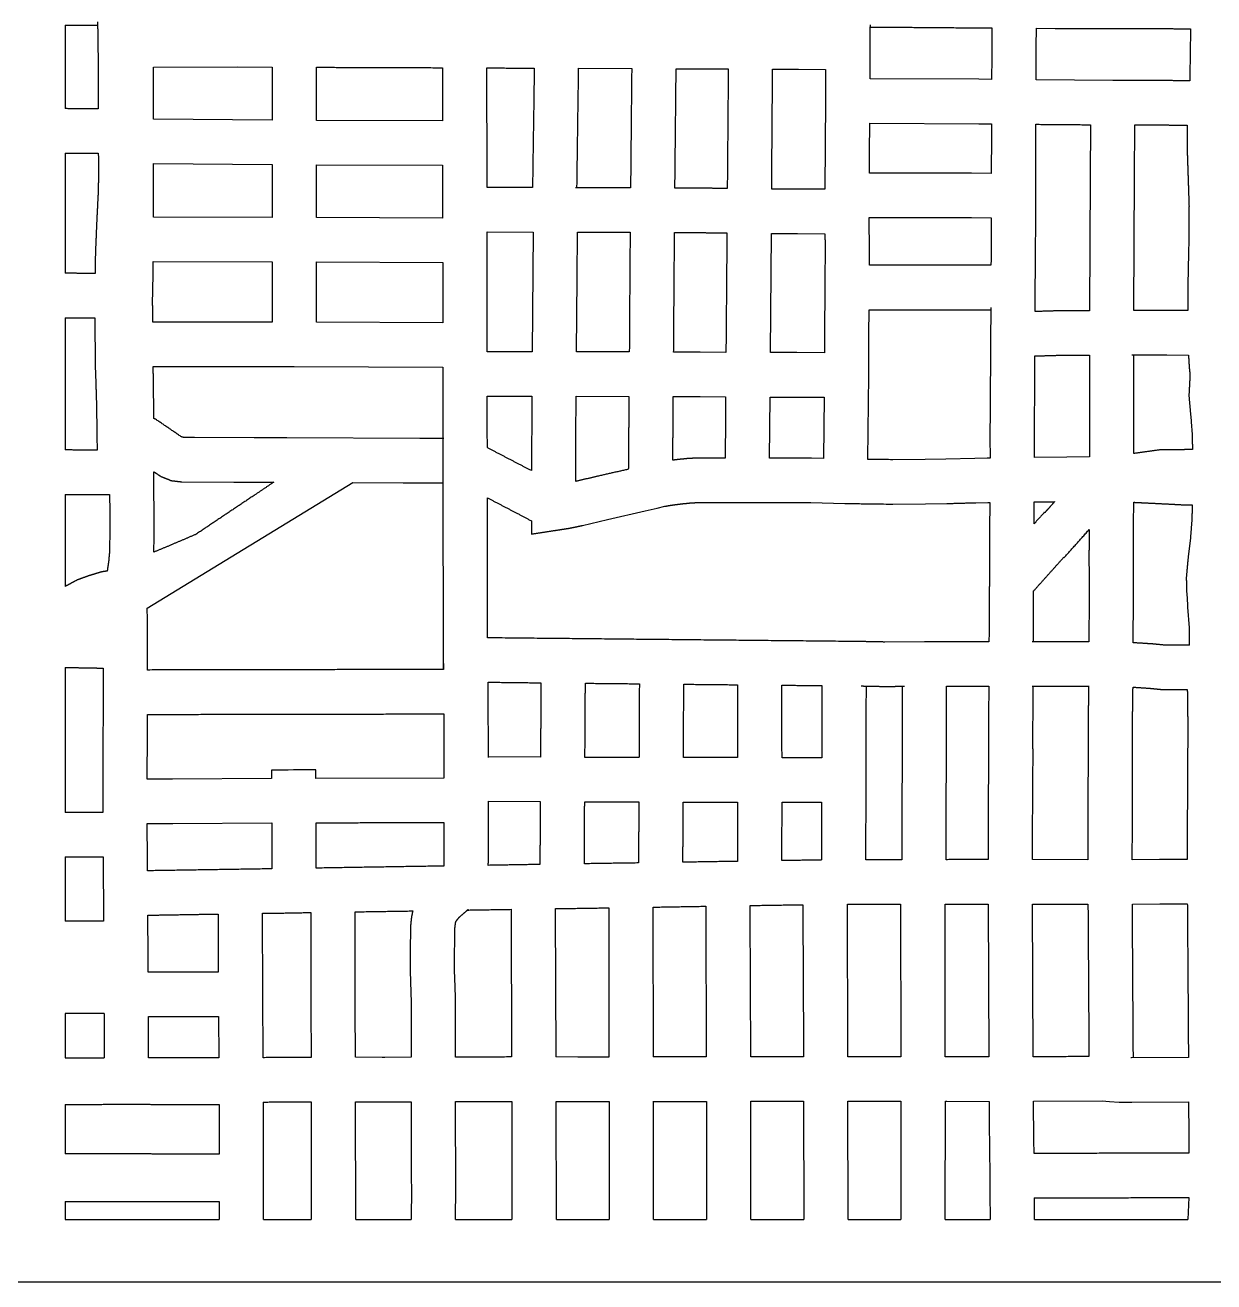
# Model space of a CAD drawing. Header units: millimetres. Extents: x 695 to 1227, y -950 to -733.
# Drawn here: x 961.4 to 1095.2, y -949.8 to -808.4 of the extents above; entities that cross this region are included whole.
import ezdxf

# ---------------------------------------------------------------- set-up
doc = ezdxf.new("R2010")
doc.units = ezdxf.units.MM
doc.layers.add('Laser$Cut', color=1, linetype='Continuous', true_color=0xff0000)
doc.layers.add('Laser$Outline', color=3, linetype='Continuous', true_color=0x00ff00)

msp = doc.modelspace()

# ---------------------------------------------------------------- linework, layer by layer
at = {"layer": 'Laser$Cut'}
for p, q in [((1070.21, -808.7), (1070.19, -810.64)), ((1070.2, -808.7), (1070.21, -808.7)), ((1075.19, -810.8), (1075.21, -808.73)), ((1075.21, -808.73), (1077.31, -808.74)), ((1077.31, -808.74), (1079.21, -808.74)), ((1079.21, -808.74), (1080.54, -808.75)), ((1080.54, -808.75), (1084.69, -808.75)), ((1084.69, -808.75), (1087.27, -808.76)), ((1087.27, -808.76), (1089.36, -808.76)), ((1092.56, -808.8), (1092.51, -811.66)), ((969.62, -809.34), (969.64, -813.58)), ((1056.49, -814.41), (1056.49, -810.9)), ((1070.19, -810.64), (1070.19, -810.76)), ((1070.19, -810.76), (1070.19, -812.02)), ((1075.17, -814.54), (1075.19, -810.8)), ((1092.51, -811.86), (1092.47, -813.73)), ((1092.51, -811.66), (1092.51, -811.86)), ((975.87, -813.11), (985.33, -813.09)), ((975.87, -813.14), (975.87, -813.11)), ((975.89, -815.04), (975.87, -813.14)), ((985.33, -813.09), (989.24, -813.1)), ((994.23, -813.13), (994.23, -813.12)), ((1008.4, -813.17), (1008.4, -813.17)), ((1023.71, -813.24), (1029.68, -813.27)), ((1034.68, -813.29), (1040.54, -813.31)), ((1045.53, -813.33), (1048.44, -813.34)), ((1048.44, -813.34), (1051.49, -813.36)), ((1051.49, -813.36), (1051.49, -815)), ((1070.19, -812.02), (1070.17, -814.48)), ((969.64, -813.58), (969.65, -817.78)), ((1068.75, -814.47), (1056.49, -814.41)), ((1070.17, -814.48), (1068.75, -814.47)), ((1083.82, -814.62), (1075.17, -814.54)), ((1089.37, -814.62), (1083.82, -814.62)), ((1092.47, -813.73), (1092.46, -814.65)), ((975.88, -818.97), (975.89, -815.04)), ((1051.49, -815), (1051.48, -816.88)), ((1051.48, -816.88), (1051.41, -826.86)), ((969.65, -817.78), (969.65, -817.79)), ((989.23, -819.07), (975.88, -818.97)), ((1008.4, -819.15), (994.23, -819.1)), ((1056.44, -822.68), (1056.46, -819.41)), ((1056.46, -819.41), (1068.72, -819.47)), ((1068.72, -819.47), (1070.14, -819.48)), ((1070.14, -819.48), (1070.14, -820.83)), ((1075.13, -824.89), (1075.14, -819.54)), ((1081.29, -819.6), (1081.25, -825.43)), ((1081.29, -819.59), (1081.29, -819.59)), ((1086.24, -825.46), (1086.28, -819.61)), ((1070.14, -820.83), (1070.13, -825.07)), ((1056.42, -825.04), (1056.44, -822.68)), ((975.88, -826.25), (975.88, -823.97)), ((975.88, -823.97), (989.23, -824.07)), ((994.22, -824.09), (1008.41, -824.15)), ((1070.13, -825.07), (1067.92, -825.04)), ((1075.13, -827.58), (1075.13, -824.89)), ((1081.25, -825.43), (1081.18, -840.52)), ((1086.18, -840.51), (1086.24, -825.46)), ((975.88, -829.45), (975.88, -826.25)), ((1018.52, -826.67), (1013.41, -826.66)), ((1026.63, -826.69), (1023.37, -826.68)), ((1029.55, -826.7), (1026.63, -826.69)), ((1029.55, -826.69), (1029.55, -826.7)), ((1034.54, -826.72), (1034.54, -826.72)), ((1040.43, -826.77), (1040.43, -826.78)), ((1045.43, -826.83), (1045.43, -826.82)), ((1048.35, -826.84), (1045.43, -826.83)), ((1051.41, -826.86), (1048.35, -826.84)), ((1075.13, -829.18), (1075.13, -827.58)), ((975.88, -830), (975.88, -829.45)), ((989.22, -830.03), (975.88, -830.01)), ((989.22, -830.02), (989.22, -830.03)), ((1008.41, -830.11), (994.22, -830.04)), ((994.22, -830.04), (994.22, -830.04)), ((1056.38, -830.04), (1067.89, -830.04)), ((1067.89, -830.04), (1070.13, -830.06)), ((1070.13, -830.06), (1070.13, -830.31)), ((1070.13, -830.31), (1070.13, -831.29)), ((1075.13, -830.31), (1075.13, -829.18)), ((1075.13, -831.77), (1075.13, -830.31)), ((1013.41, -831.66), (1018.58, -831.67)), ((1018.58, -831.67), (1018.48, -845.16)), ((1023.54, -836.86), (1023.58, -831.68)), ((1023.58, -831.68), (1026.61, -831.69)), ((1026.61, -831.69), (1029.5, -831.7)), ((1034.5, -831.72), (1037.5, -831.73)), ((1045.28, -845.24), (1045.39, -831.82)), ((1070.13, -831.29), (1070.13, -832.71)), ((1075.12, -832.74), (1075.13, -831.77)), ((1046.51, -831.83), (1048.32, -831.84)), ((1048.32, -831.84), (1051.42, -831.86)), ((1051.43, -832.72), (1051.42, -837.9)), ((1056.42, -835.41), (1056.42, -832.7)), ((1070.13, -832.71), (1070.11, -834.77)), ((1075.1, -835.91), (1075.12, -832.74)), ((1092.36, -831.92), (1092.31, -834.69)), ((975.83, -836.19), (975.84, -835)), ((975.84, -835), (989.22, -835.02)), ((994.22, -835.04), (1008.42, -835.11)), ((1070.11, -834.77), (1070.1, -835.41)), ((1070.1, -835.41), (1070.1, -835.41)), ((1075.08, -837.93), (1075.1, -835.91)), ((1092.28, -835.9), (1092.26, -837.57)), ((1092.29, -835.17), (1092.28, -835.9)), ((1092.31, -834.69), (1092.29, -835.17)), ((975.78, -839.84), (975.83, -836.45)), ((975.83, -836.45), (975.83, -836.19)), ((1023.48, -845.17), (1023.54, -836.86)), ((1051.42, -837.9), (1051.38, -843.14)), ((1075.06, -840.62), (1075.08, -837.93)), ((1092.26, -837.57), (1092.25, -840.52)), ((1070.07, -840.17), (1070.07, -840.4)), ((975.81, -841.2), (975.82, -840.66)), ((975.81, -841.73), (975.81, -841.2)), ((1056.37, -843.17), (1056.39, -840.41)), ((1070.07, -840.4), (1070.05, -843.81)), ((1081.18, -840.53), (1078.1, -840.53)), ((1081.18, -840.52), (1081.18, -840.53)), ((1086.18, -840.51), (1086.18, -840.51)), ((1087.94, -840.51), (1086.18, -840.51)), ((1092.25, -840.52), (1089.37, -840.5)), ((969.28, -842.45), (969.28, -842.79)), ((969.28, -842.79), (969.31, -845.29)), ((975.81, -841.8), (975.81, -841.73)), ((989.23, -841.8), (975.81, -841.8)), ((1008.43, -841.88), (994.22, -841.81)), ((1051.38, -843.14), (1051.36, -845.25)), ((1056.35, -847.77), (1056.37, -843.17)), ((1070.04, -844.53), (1070.03, -846.34)), ((1070.05, -843.81), (1070.04, -844.35)), ((1070.04, -844.35), (1070.04, -844.53)), ((969.31, -845.29), (969.32, -846.78)), ((1015.71, -845.15), (1013.43, -845.16)), ((1018.48, -845.16), (1015.71, -845.15)), ((1029.41, -845.17), (1023.47, -845.17)), ((1029.41, -845.17), (1029.41, -845.17)), ((1034.4, -845.19), (1034.4, -845.18)), ((1037.4, -845.2), (1034.4, -845.19)), ((1040.28, -845.23), (1037.4, -845.2)), ((1040.28, -845.22), (1040.28, -845.23)), ((1040.28, -845.23), (1040.28, -845.23)), ((1048.27, -845.24), (1045.28, -845.24)), ((1051.36, -845.25), (1048.27, -845.24)), ((1075.03, -847.71), (1075.03, -845.62)), ((1078.17, -845.53), (1081.17, -845.52)), ((1085.95, -845.51), (1089.36, -845.5)), ((1089.9, -845.5), (1092.32, -845.52)), ((975.84, -846.8), (991.72, -846.8)), ((991.72, -846.8), (1008.43, -846.88)), ((1070.03, -846.34), (1070.02, -849.46)), ((975.9, -852.38), (975.88, -848.38)), ((1056.26, -857.25), (1056.35, -847.77)), ((1075.02, -849.48), (1075.03, -847.71)), ((1013.43, -850.15), (1015.72, -850.14)), ((1015.72, -850.14), (1018.45, -850.15)), ((1018.45, -850.15), (1018.44, -850.62)), ((1023.41, -854.71), (1023.44, -850.16)), ((1023.44, -850.16), (1029.37, -850.17)), ((1034.36, -850.18), (1037.37, -850.2)), ((1037.37, -850.2), (1040.24, -850.22)), ((1070.02, -849.46), (1070.01, -851.42)), ((1074.99, -853.07), (1075.02, -849.48)), ((1092.37, -850.03), (1092.55, -852.18)), ((969.45, -850.69), (969.52, -854.63)), ((1018.44, -850.62), (1018.39, -858.53)), ((1045.2, -857.11), (1045.24, -850.24)), ((1045.24, -850.24), (1048.26, -850.24)), ((1048.26, -850.24), (1051.33, -850.25)), ((1051.33, -850.25), (1051.27, -857.14)), ((1070.01, -851.42), (1069.98, -854.98)), ((975.9, -852.65), (975.9, -852.38)), ((975.9, -852.67), (975.9, -852.65)), ((1092.55, -852.18), (1092.61, -852.9)), ((1092.61, -852.9), (1092.62, -853.04)), ((1092.62, -853.04), (1092.74, -854.46)), ((1074.98, -854.99), (1074.99, -853.07)), ((969.52, -854.63), (969.55, -856.21)), ((987.19, -854.83), (980.49, -854.8)), ((990.89, -854.84), (987.19, -854.83)), ((1005.83, -854.91), (990.89, -854.84)), ((1006.91, -854.91), (1005.83, -854.91)), ((1008.27, -854.91), (1006.91, -854.91)), ((1069.98, -854.98), (1069.99, -856.93)), ((1074.98, -855.88), (1074.98, -854.99)), ((1040.2, -857.12), (1040.2, -857.12)), ((1045.2, -857.12), (1045.2, -857.11)), ((1051.27, -857.15), (1049.89, -857.11)), ((1056.35, -857.26), (1056.26, -857.26)), ((1058.13, -857.28), (1056.35, -857.26)), ((1062.68, -857.27), (1059.04, -857.3)), ((1065.02, -857.23), (1062.68, -857.27)), ((1068.27, -857.15), (1065.02, -857.23)), ((1069.67, -857.12), (1068.27, -857.15)), ((1069.99, -857.11), (1069.67, -857.12)), ((1069.99, -856.93), (1069.99, -857.11)), ((1074.98, -857.04), (1074.98, -855.88)), ((1078.65, -857), (1074.98, -857.05)), ((1074.98, -857.05), (1074.98, -857.04)), ((1081.18, -856.99), (1078.65, -857)), ((975.95, -865.21), (975.93, -858.66)), ((1058.78, -857.3), (1058.57, -857.29)), ((1059.04, -857.3), (1058.78, -857.3)), ((979.06, -859.79), (984.9, -859.81)), ((984.9, -859.81), (987.16, -859.82)), ((987.16, -859.82), (989.4, -859.83)), ((998.31, -859.87), (1003.97, -859.9)), ((1003.97, -859.9), (1005.82, -859.91)), ((1005.82, -859.91), (1007.38, -859.91)), ((970.94, -861.21), (970.95, -863.13)), ((1031.21, -863.06), (1032.55, -862.74)), ((1032.55, -862.74), (1033.42, -862.54)), ((1037.34, -862.12), (1046.71, -862.11)), ((1046.71, -862.11), (1049.83, -862.11)), ((1049.83, -862.11), (1053.67, -862.21)), ((1053.67, -862.21), (1054.45, -862.23)), ((1055.08, -862.24), (1055.29, -862.24)), ((1055.29, -862.24), (1055.5, -862.25)), ((1055.5, -862.25), (1055.92, -862.25)), ((1055.92, -862.25), (1056.13, -862.25)), ((1056.13, -862.25), (1056.34, -862.26)), ((1056.34, -862.26), (1056.55, -862.26)), ((1056.55, -862.26), (1056.76, -862.26)), ((1056.76, -862.26), (1056.97, -862.26)), ((1056.97, -862.26), (1057.18, -862.27)), ((1057.18, -862.27), (1057.39, -862.27)), ((1057.39, -862.27), (1058.02, -862.28)), ((1058.02, -862.28), (1058.29, -862.29)), ((1058.29, -862.29), (1058.48, -862.29)), ((1058.48, -862.29), (1058.74, -862.29)), ((1058.74, -862.29), (1059.05, -862.29)), ((1059.05, -862.29), (1062.74, -862.27)), ((1062.74, -862.27), (1065.13, -862.23)), ((1068.39, -862.14), (1069.76, -862.11)), ((1069.76, -862.11), (1069.97, -862.11)), ((1069.97, -862.47), (1069.95, -864.82)), ((1069.97, -862.11), (1069.97, -862.47)), ((1074.95, -863.7), (1074.97, -862.04)), ((1086.15, -864.56), (1086.16, -862.09)), ((970.95, -863.13), (970.95, -865.2)), ((1024.14, -864.7), (1026.97, -864.03)), ((1026.97, -864.03), (1031.21, -863.06)), ((1074.95, -864.52), (1074.95, -863.7)), ((970.95, -865.2), (970.94, -867.52)), ((975.94, -865.98), (975.95, -865.21)), ((1069.95, -864.82), (1069.94, -866.22)), ((1086.14, -866.82), (1086.15, -864.56)), ((975.93, -867.7), (975.94, -865.98)), ((1069.94, -866.22), (1069.92, -871.35)), ((1081.12, -867.88), (1081.14, -870.71)), ((1086.14, -870.69), (1086.12, -867.93)), ((1081.14, -870.71), (1081.14, -870.74)), ((1081.14, -870.74), (1081.14, -871.11)), ((1081.14, -871.11), (1081.14, -872.85)), ((1086.14, -870.75), (1086.14, -870.69)), ((1086.14, -871.12), (1086.14, -870.75)), ((1086.14, -872.86), (1086.14, -871.12)), ((1069.9, -872.41), (1069.88, -876.73)), ((1069.91, -872), (1069.9, -872.41)), ((1074.88, -875.4), (1074.9, -872.46)), ((1074.9, -872.46), (1074.9, -872.07)), ((1092.1, -872.06), (1092.16, -872.89)), ((975.19, -875.28), (975.18, -874.01)), ((1081.14, -872.85), (1081.12, -877.79)), ((1086.11, -877.9), (1086.14, -872.86)), ((1092.16, -872.89), (1092.21, -873.73)), ((1092.21, -873.73), (1092.22, -873.91)), ((1092.22, -873.91), (1092.39, -876.24)), ((975.19, -875.79), (975.19, -875.28)), ((1074.87, -877.8), (1074.88, -875.4)), ((975.22, -878.27), (975.19, -875.79)), ((1069.88, -876.73), (1069.87, -877.8)), ((975.22, -879.05), (975.22, -878.27)), ((1062.61, -877.79), (1058.16, -877.82)), ((1064.86, -877.79), (1062.61, -877.79)), ((1067.12, -877.8), (1064.86, -877.79)), ((1067.57, -877.8), (1067.12, -877.8)), ((1069.87, -877.8), (1067.57, -877.8)), ((1074.87, -877.8), (1074.72, -877.8)), ((1081.12, -877.79), (1081.12, -877.8)), ((1081.12, -877.8), (1081.12, -877.8)), ((1086.11, -877.9), (1086.11, -877.9)), ((975.22, -880.01), (975.22, -879.05)), ((970.22, -880.75), (970.21, -882.78)), ((975.22, -880.75), (975.22, -880.01)), ((975.22, -880.96), (975.22, -880.75)), ((975.22, -880.97), (975.22, -880.96)), ((1041.58, -882.63), (1041.58, -882.63)), ((1046.58, -882.68), (1046.58, -882.68)), ((970.21, -883.46), (970.19, -891.21)), ((970.21, -882.78), (970.21, -883.46)), ((1060.1, -883.77), (1060.11, -885.04)), ((1060.11, -882.8), (1060.38, -882.8)), ((1065.1, -882.79), (1067.09, -882.8)), ((1065.11, -885.03), (1065.1, -883.76)), ((1067.09, -882.8), (1067.56, -882.8)), ((1069.84, -882.85), (1069.83, -886.03)), ((1074.73, -882.79), (1076.06, -882.79)), ((1074.83, -884.62), (1074.83, -882.79)), ((1076.06, -882.79), (1081.08, -882.79)), ((1081.08, -882.76), (1081.08, -882.79)), ((1013.55, -889.96), (1013.54, -884.47)), ((1060.11, -885.04), (1060.06, -902.32)), ((1065.06, -902.32), (1065.11, -885.03)), ((1074.83, -885.92), (1074.83, -884.62)), ((975.2, -888.19), (975.2, -885.96)), ((1008.55, -885.9), (1008.55, -888.09)), ((1069.83, -886.03), (1069.82, -887.47)), ((1074.82, -887.47), (1074.83, -885.92)), ((1092.23, -886.28), (1092.19, -900.17)), ((975.18, -893.26), (975.2, -888.19)), ((1008.55, -888.09), (1008.56, -889.96)), ((1069.82, -887.47), (1069.83, -889.29)), ((1074.82, -889.05), (1074.82, -887.47)), ((1069.83, -889.29), (1069.83, -890.85)), ((970.19, -891.21), (970.18, -895.77)), ((1008.56, -889.96), (1008.55, -893.15)), ((1013.55, -890.8), (1013.55, -889.96)), ((1019.42, -890.78), (1013.55, -890.75)), ((1035.51, -890.83), (1035.5, -890.83)), ((1038.54, -890.83), (1035.51, -890.83)), ((1041.6, -890.83), (1038.54, -890.83)), ((1041.6, -890.83), (1041.6, -890.83)), ((1048.83, -890.85), (1046.59, -890.84)), ((1051.06, -890.85), (1048.83, -890.85)), ((1074.81, -892.73), (1074.83, -890.86)), ((994.15, -893.17), (994.15, -892.21)), ((978.02, -893.25), (975.18, -893.26)), ((989.16, -893.18), (978.02, -893.25)), ((989.16, -893.18), (989.16, -893.18)), ((1008.55, -893.15), (994.15, -893.17)), ((1069.81, -892.91), (1069.8, -894.75)), ((1074.79, -894.78), (1074.81, -892.73)), ((1069.8, -894.75), (1069.78, -899.95)), ((1074.78, -899.67), (1074.79, -894.78)), ((970.18, -895.77), (970.18, -897.01)), ((1013.55, -902.63), (1013.55, -895.75)), ((1013.55, -895.75), (1019.39, -895.78)), ((1024.39, -895.8), (1030.48, -895.82)), ((1030.48, -895.82), (1030.48, -895.82)), ((1035.48, -895.83), (1038.54, -895.83)), ((1038.54, -895.83), (1041.6, -895.83)), ((1041.6, -895.83), (1041.6, -895.83)), ((1046.59, -895.84), (1048.82, -895.85)), ((1046.59, -895.84), (1046.59, -895.84)), ((1048.82, -895.85), (1051.05, -895.85)), ((975.18, -898.26), (978.04, -898.25)), ((975.18, -899.5), (975.18, -898.26)), ((978.04, -898.25), (989.18, -898.18)), ((989.18, -898.18), (989.19, -901.24)), ((989.18, -898.18), (989.18, -898.18)), ((994.18, -901.24), (994.18, -898.16)), ((1008.55, -898.15), (1008.55, -898.15)), ((975.19, -901.03), (975.18, -899.5)), ((1074.77, -902.31), (1074.78, -899.67)), ((975.21, -903.57), (975.19, -901.03)), ((1069.78, -899.95), (1069.77, -902.31)), ((1092.19, -900.17), (1092.18, -902.3)), ((965.94, -902), (970.2, -902)), ((970.2, -902), (970.25, -909.26)), ((989.19, -901.24), (989.18, -903.34)), ((994.18, -903.26), (994.18, -901.24)), ((1058.02, -902.33), (1056.03, -902.32)), ((1060.06, -902.33), (1058.02, -902.33)), ((1081, -902.32), (1074.77, -902.31)), ((1081, -902.32), (1081, -902.32)), ((1089.07, -902.31), (1086, -902.32)), ((1092.18, -902.3), (1089.07, -902.31)), ((1092.18, -902.3), (1092.18, -902.3)), ((989.18, -903.34), (989.18, -903.35)), ((994.18, -903.27), (994.18, -903.26)), ((998.58, -919.02), (998.58, -908.19)), ((1016.11, -907.91), (1016.11, -907.93)), ((1016.11, -907.93), (1016.11, -908.13)), ((1016.11, -908.13), (1016.17, -924.53)), ((1021.11, -907.9), (1021.11, -907.83)), ((1021.11, -908.11), (1021.11, -907.9)), ((1021.17, -924.53), (1021.11, -908.11)), ((1027.1, -907.73), (1027.1, -907.92)), ((1027.1, -907.92), (1027.1, -908.15)), ((1027.1, -908.15), (1027.12, -924.53)), ((1032.09, -907.92), (1032.09, -907.65)), ((1032.09, -908.15), (1032.09, -907.92)), ((1032.12, -924.53), (1032.09, -908.15)), ((1038.02, -907.56), (1038.01, -908.16)), ((1038.01, -908.16), (1038.07, -924.53)), ((1043.01, -908.16), (1043.01, -907.47)), ((1043.07, -924.52), (1043.01, -908.16)), ((1048.95, -907.39), (1048.95, -907.97)), ((1048.95, -907.97), (1048.95, -908.23)), ((1053.95, -907.31), (1058.01, -907.33)), ((1053.95, -907.95), (1053.95, -907.31)), ((1053.95, -908.21), (1053.95, -907.95)), ((1054, -923.19), (1053.95, -908.21)), ((1058.01, -907.33), (1059.93, -907.32)), ((1059.93, -907.32), (1059.97, -924.5)), ((1069.77, -907.31), (1069.86, -924.53)), ((1074.86, -924.52), (1074.77, -907.31)), ((1086.01, -907.32), (1089.08, -907.3)), ((1086.01, -907.32), (1086.01, -907.32)), ((1089.08, -907.3), (1092.19, -907.3)), ((1092.19, -907.3), (1092.19, -907.3)), ((983.16, -908.44), (983.17, -914.99)), ((988.17, -917.48), (988.15, -908.36)), ((993.58, -908.27), (993.59, -919.03)), ((1048.95, -908.23), (1049, -923.21)), ((1004.78, -910.44), (1004.77, -912.15)), ((1009.75, -913.88), (1009.78, -910.53)), ((1004.77, -912.15), (1004.76, -913.86)), ((1004.76, -913.86), (1004.76, -914.27)), ((975.29, -914.99), (975.29, -914.98)), ((1004.76, -914.27), (1004.76, -914.59)), ((1009.75, -914.26), (1009.75, -913.88)), ((1009.75, -914.56), (1009.75, -914.26)), ((1009.76, -914.85), (1009.75, -914.56)), ((988.21, -924.61), (988.17, -917.48)), ((993.59, -919.03), (993.61, -924.58)), ((998.61, -924.57), (998.58, -919.02)), ((1004.87, -918.97), (1004.87, -924.57)), ((970.31, -919.64), (970.32, -921.04)), ((975.32, -922.13), (975.31, -919.98)), ((983.19, -919.99), (983.22, -924.62)), ((970.32, -921.04), (970.32, -922.15)), ((970.32, -922.15), (970.33, -924.64)), ((975.32, -923.31), (975.32, -922.13)), ((975.33, -924.63), (975.32, -923.31)), ((1049, -923.21), (1049, -924.51)), ((1054, -924.5), (1054, -923.19)), ((975.33, -924.64), (975.33, -924.63)), ((975.33, -924.64), (975.33, -924.64)), ((983.22, -924.62), (983.21, -924.62)), ((1001.6, -924.58), (998.61, -924.57)), ((1001.91, -924.58), (1001.6, -924.58)), ((1004.87, -924.57), (1001.91, -924.58)), ((1016.17, -924.53), (1016.17, -924.53)), ((1023.6, -924.54), (1021.16, -924.53)), ((1027.12, -924.54), (1023.6, -924.54)), ((1065.14, -924.52), (1064.96, -924.52)), ((1069.86, -924.53), (1065.14, -924.52)), ((1069.86, -924.53), (1069.86, -924.53)), ((1085.92, -924.62), (1085.83, -924.62)), ((1092.31, -924.59), (1085.92, -924.62)), ((970.35, -929.86), (974.03, -929.86)), ((970.35, -929.86), (970.35, -929.86)), ((974.03, -929.86), (975.34, -929.86)), ((983.26, -929.89), (983.27, -932.7)), ((988.25, -931.68), (988.24, -929.6)), ((993.62, -929.58), (993.63, -942.84)), ((998.62, -929.57), (1001.61, -929.58)), ((998.63, -942.84), (998.62, -929.57)), ((1001.61, -929.58), (1001.93, -929.58)), ((1001.93, -929.58), (1004.87, -929.57)), ((1004.87, -929.57), (1004.88, -937.9)), ((1004.87, -929.57), (1004.87, -929.57)), ((1009.88, -939.71), (1009.87, -929.55)), ((1016.18, -929.53), (1016.2, -942.84)), ((1021.18, -929.53), (1023.6, -929.53)), ((1021.18, -929.53), (1021.18, -929.53)), ((1021.2, -942.84), (1021.18, -929.53)), ((1023.6, -929.53), (1027.13, -929.53)), ((1038.08, -929.53), (1038.08, -942.84)), ((1043.08, -942.84), (1043.08, -929.52)), ((1049.01, -929.51), (1049.04, -942.84)), ((1049.01, -929.51), (1049.01, -929.51)), ((1054.04, -942.84), (1054.01, -929.5)), ((1054.01, -929.5), (1059.97, -929.5)), ((1059.97, -929.5), (1059.97, -942.84)), ((1064.96, -942.84), (1064.97, -929.52)), ((1064.97, -929.52), (1065.12, -929.52)), ((1065.12, -929.52), (1069.89, -929.53)), ((1069.89, -929.53), (1069.91, -931.9)), ((1074.89, -929.52), (1082.61, -929.47)), ((1074.93, -933.91), (1074.89, -929.52)), ((1082.61, -929.47), (1083.44, -929.53)), ((1083.44, -929.53), (1084.52, -929.62)), ((1084.52, -929.62), (1085.84, -929.61)), ((1085.84, -929.61), (1085.93, -929.61)), ((1085.93, -929.61), (1092.32, -929.59)), ((1092.32, -929.59), (1092.35, -933.31)), ((988.25, -932.58), (988.25, -931.68)), ((1069.91, -931.9), (1069.96, -937.92)), ((983.27, -932.7), (983.27, -935.48)), ((988.27, -937.87), (988.25, -932.58)), ((1092.35, -933.31), (1092.37, -935.35)), ((1074.94, -935.4), (1074.93, -933.91)), ((971.73, -935.45), (970.37, -935.44)), ((971.94, -935.45), (971.73, -935.45)), ((974.05, -935.45), (971.94, -935.45)), ((975.37, -935.45), (974.05, -935.45)), ((975.37, -935.45), (975.37, -935.45)), ((988.26, -942.49), (988.27, -937.87)), ((1004.88, -937.9), (1004.89, -939.71)), ((1069.96, -937.92), (1069.97, -939.91)), ((1004.89, -939.71), (1004.88, -942.38)), ((1009.87, -942.38), (1009.88, -939.71)), ((1069.97, -939.91), (1069.99, -942.84)), ((1074.99, -942.84), (1074.98, -940.4)), ((1092.35, -940.34), (1092.25, -942.84)), ((970.35, -940.78), (970.35, -940.78)), ((970.35, -940.78), (974.03, -940.78)), ((974.03, -940.78), (975.34, -940.79)), ((983.26, -940.81), (983.27, -942.84)), ((988.26, -942.84), (988.26, -942.49)), ((1009.87, -942.84), (1009.87, -942.38))]:
    msp.add_line(p, q, dxfattribs=at)
for points in [[(965.94, -808.39), (965.94, -817.78)], [(965.94, -822.78), (965.94, -836.31)], [(965.94, -841.31), (965.94, -856.2)], [(975.18, -874.01), (998.31, -859.87)], [(965.94, -861.2), (965.94, -871.56)], [(965.94, -880.67), (965.94, -897)], [(965.94, -902), (965.94, -909.24)], [(965.94, -919.64), (965.94, -924.64)], [(965.94, -929.87), (965.94, -935.43)], [(965.94, -940.79), (965.94, -942.84), (983.27, -942.84)], [(988.26, -942.84), (993.63, -942.84)], [(998.63, -942.84), (1004.88, -942.84)], [(1009.87, -942.84), (1016.2, -942.84)], [(1021.2, -942.84), (1027.16, -942.84)], [(1032.15, -942.84), (1038.08, -942.84)], [(1043.08, -942.84), (1049.04, -942.84)], [(1054.04, -942.84), (1059.97, -942.84)], [(1064.96, -942.84), (1069.99, -942.84)], [(1074.99, -942.84), (1092.25, -942.84)]]:
    msp.add_lwpolyline(points, dxfattribs=at)
for points, degree in [([(965.94, -808.39), (967.76, -808.39), (969.58, -808.39)], 2), ([(969.57, -808.02), (969.59, -808.68), (969.62, -809.34)], 2), ([(1056.49, -810.9), (1056.51, -809.63), (1056.53, -808.35)], 2), ([(1056.52, -808.59), (1063.36, -808.64), (1070.2, -808.7)], 2), ([(1089.36, -808.76), (1090.96, -808.78), (1092.56, -808.8)], 2), ([(989.24, -813.1), (989.23, -816.08), (989.23, -819.07)], 2), ([(994.23, -813.12), (1001.32, -813.15), (1008.4, -813.17)], 2), ([(994.23, -819.09), (994.23, -816.11), (994.23, -813.13)], 2), ([(1008.4, -813.17), (1008.4, -816.16), (1008.4, -819.14)], 2), ([(1008.4, -813.17), (1008.4, -813.17), (1008.4, -813.17)], 2), ([(1013.41, -826.65), (1013.4, -819.92), (1013.39, -813.18)], 2), ([(1013.39, -813.19), (1016.05, -813.21), (1018.71, -813.22)], 2), ([(1018.71, -813.22), (1018.69, -814.91), (1018.67, -816.6)], 2), ([(1018.71, -813.22), (1018.71, -813.22), (1018.71, -813.22)], 2), ([(1023.52, -826.68), (1023.61, -819.96), (1023.71, -813.24)], 2), ([(1029.68, -813.27), (1029.61, -819.98), (1029.55, -826.69)], 2), ([(1034.54, -826.72), (1034.61, -820), (1034.68, -813.29)], 2), ([(1040.54, -813.31), (1040.49, -820.04), (1040.43, -826.77)], 2), ([(1045.43, -826.82), (1045.48, -820.07), (1045.53, -813.33)], 2), ([(1092.46, -814.65), (1090.91, -814.63), (1089.37, -814.62)], 2), ([(1018.67, -816.6), (1018.59, -821.64), (1018.52, -826.67)], 2), ([(969.65, -817.79), (967.79, -817.79), (965.94, -817.78)], 2), ([(975.88, -818.97), (975.88, -818.97), (975.88, -818.97)], 2), ([(994.23, -819.1), (994.23, -819.09), (994.23, -819.09)], 2), ([(1008.4, -819.14), (1008.4, -819.15), (1008.4, -819.15)], 2), ([(1075.14, -819.54), (1078.21, -819.57), (1081.29, -819.59)], 2), ([(1086.28, -819.61), (1087.81, -819.61), (1089.34, -819.61)], 2), ([(1089.34, -819.61), (1090.77, -819.63), (1092.19, -819.64)], 2), ([(1092.19, -819.64), (1092.17, -820.91), (1092.16, -822.17)], 2), ([(965.94, -822.78), (967.81, -822.78), (969.67, -822.79)], 2), ([(969.67, -822.79), (969.68, -823.97), (969.69, -825.16)], 2), ([(1092.16, -822.17), (1092.27, -825.45), (1092.38, -828.73)], 2), ([(989.23, -824.06), (989.22, -827.04), (989.22, -830.02)], 2), ([(994.22, -830.04), (994.22, -827.06), (994.22, -824.09)], 2), ([(1008.41, -824.15), (1008.41, -827.13), (1008.41, -830.11)], 2), ([(969.69, -825.16), (969.68, -825.9), (969.66, -826.64)], 2), ([(1067.92, -825.04), (1062.17, -825.04), (1056.42, -825.05)], 2), ([(1056.42, -825.05), (1056.42, -825.04), (1056.42, -825.04)], 2), ([(969.64, -827.38), (969.56, -828.99), (969.48, -830.61)], 2), ([(969.66, -826.64), (969.65, -827.01), (969.64, -827.38)], 2), ([(1013.41, -826.66), (1013.41, -826.66), (1013.41, -826.65)], 2), ([(1018.52, -826.67), (1018.52, -826.67), (1018.52, -826.67)], 2), ([(1037.55, -826.73), (1036.05, -826.73), (1034.54, -826.72)], 2), ([(1040.06, -826.77), (1038.81, -826.75), (1037.55, -826.73)], 2), ([(1040.43, -826.78), (1040.25, -826.77), (1040.06, -826.77)], 2), ([(1092.38, -828.73), (1092.36, -829.62), (1092.35, -830.5)], 2), ([(975.88, -830.01), (975.88, -830), (975.88, -830)], 2), ([(1008.41, -830.11), (1008.41, -830.11), (1008.41, -830.11)], 2), ([(1056.38, -830.04), (1056.38, -830.04), (1056.38, -830.03)], 2), ([(1056.38, -830.03), (1056.38, -830.03), (1056.38, -830.03)], 2), ([(1056.42, -832.7), (1056.41, -831.37), (1056.39, -830.03)], 2), ([(969.48, -830.61), (969.41, -832.34), (969.34, -834.07)], 2), ([(1013.43, -845.16), (1013.42, -838.41), (1013.41, -831.65)], 2), ([(1029.5, -831.7), (1029.45, -838.43), (1029.41, -845.17)], 2), ([(1034.4, -845.18), (1034.45, -838.45), (1034.5, -831.72)], 2), ([(1037.5, -831.73), (1038.62, -831.75), (1039.75, -831.77)], 2), ([(1039.75, -831.77), (1040.07, -831.77), (1040.39, -831.77)], 2), ([(1040.39, -831.77), (1040.34, -838.49), (1040.28, -845.22)], 2), ([(1092.35, -830.5), (1092.36, -831.21), (1092.36, -831.92)], 2), ([(1045.39, -831.82), (1045.95, -831.83), (1046.51, -831.83)], 2), ([(1051.42, -831.86), (1051.42, -832.29), (1051.43, -832.72)], 2), ([(969.34, -834.07), (969.32, -835.2), (969.31, -836.33)], 2), ([(975.84, -835), (975.84, -835), (975.84, -835)], 2), ([(975.84, -835), (975.84, -835), (975.84, -835)], 2), ([(989.22, -835.02), (989.22, -838.4), (989.23, -841.79)], 2), ([(994.22, -841.81), (994.22, -838.42), (994.22, -835.03)], 2), ([(1008.42, -835.1), (1008.42, -838.49), (1008.43, -841.88)], 2), ([(1070.1, -835.41), (1063.26, -835.41), (1056.42, -835.41)], 2), ([(969.31, -836.33), (967.62, -836.32), (965.94, -836.31)], 2), ([(969.31, -836.33), (969.31, -836.33), (969.31, -836.33)], 2), ([(969.31, -836.33), (969.31, -836.33), (969.31, -836.33)], 2), ([(975.82, -840.66), (975.8, -840.25), (975.78, -839.84)], 2), ([(965.94, -841.31), (967.34, -841.31), (968.75, -841.32)], 2), ([(968.75, -841.32), (969.01, -841.32), (969.27, -841.32)], 2), ([(969.27, -841.32), (969.27, -841.89), (969.28, -842.45)], 2), ([(1056.39, -840.41), (1063.23, -840.41), (1070.07, -840.41)], 2), ([(1070.07, -840.41), (1070.07, -840.41), (1070.07, -840.41)], 2), ([(1078.1, -840.53), (1076.58, -840.57), (1075.06, -840.62)], 2), ([(1089.37, -840.5), (1088.65, -840.5), (1087.94, -840.51)], 2), ([(1092.25, -840.52), (1092.25, -840.52), (1092.25, -840.52)], 2), ([(989.23, -841.79), (989.23, -841.8), (989.23, -841.8)], 2), ([(994.22, -841.81), (994.22, -841.81), (994.22, -841.81)], 2), ([(1008.43, -841.88), (1008.43, -841.88), (1008.43, -841.88)], 2), ([(1075.03, -845.62), (1076.6, -845.57), (1078.17, -845.53)], 2), ([(1081.17, -845.52), (1081.17, -851.26), (1081.18, -856.99)], 2), ([(1086.17, -856.6), (1086.17, -851.06), (1086.17, -845.51)], 2), ([(1089.36, -845.5), (1089.63, -845.5), (1089.9, -845.5)], 2), ([(1092.32, -845.52), (1092.34, -845.89), (1092.36, -846.27)], 2), ([(969.32, -846.78), (969.36, -847.76), (969.39, -848.74)], 2), ([(975.88, -848.38), (975.86, -847.59), (975.84, -846.8)], 2), ([(1008.43, -846.87), (1008.43, -850.89), (1008.44, -854.9)], 2), ([(1092.36, -846.27), (1092.39, -846.69), (1092.42, -847.12)], 2), ([(1092.42, -847.12), (1092.46, -847.44), (1092.49, -847.76)], 2), ([(969.39, -848.74), (969.42, -849.71), (969.45, -850.69)], 2), ([(1092.49, -847.76), (1092.43, -848.9), (1092.37, -850.03)], 2), ([(1013.44, -855.94), (1013.43, -853.05), (1013.43, -850.15)], 2), ([(1029.37, -850.17), (1029.33, -854.26), (1029.3, -858.36)], 2), ([(1034.31, -857.35), (1034.33, -853.76), (1034.36, -850.18)], 2), ([(1040.24, -850.22), (1040.22, -853.67), (1040.2, -857.12)], 2), ([(976.12, -852.75), (976.01, -852.7), (975.9, -852.65)], 2), ([(979.05, -854.74), (977.59, -853.75), (976.12, -852.75)], 2), ([(979.11, -854.76), (979.08, -854.75), (979.05, -854.74)], 2), ([(979.35, -854.79), (979.23, -854.78), (979.11, -854.76)], 2), ([(980.49, -854.8), (979.92, -854.79), (979.35, -854.79)], 2), ([(1008.53, -854.9), (1008.4, -854.91), (1008.27, -854.91)], 2), ([(1008.44, -854.9), (1008.44, -857.4), (1008.44, -859.9)], 2), ([(1023.38, -859.74), (1023.4, -857.22), (1023.41, -854.71)], 2), ([(1092.74, -854.46), (1092.75, -855.3), (1092.76, -856.15)], 2), ([(969.55, -856.21), (967.74, -856.21), (965.94, -856.2)], 2), ([(1018.39, -858.53), (1015.91, -857.24), (1013.44, -855.94)], 2), ([(1035.16, -857.25), (1034.73, -857.3), (1034.31, -857.35)], 2), ([(1035.49, -857.22), (1035.32, -857.23), (1035.16, -857.25)], 2), ([(1036.14, -857.15), (1035.81, -857.19), (1035.49, -857.22)], 2), ([(1037.27, -857.12), (1036.7, -857.14), (1036.14, -857.15)], 2), ([(1039.57, -857.12), (1038.42, -857.12), (1037.27, -857.12)], 2), ([(1040.2, -857.12), (1039.89, -857.12), (1039.57, -857.12)], 2), ([(1049.89, -857.11), (1047.54, -857.11), (1045.2, -857.12)], 2), ([(1051.27, -857.14), (1051.27, -857.15), (1051.27, -857.15)], 2), ([(1056.26, -857.26), (1056.26, -857.26), (1056.26, -857.25)], 2), ([(1058.43, -857.29), (1058.28, -857.29), (1058.13, -857.28)], 2), ([(1089.06, -856.2), (1087.61, -856.4), (1086.17, -856.6)], 2), ([(1090.66, -856.18), (1089.86, -856.19), (1089.06, -856.2)], 2), ([(1091.68, -856.17), (1091.17, -856.18), (1090.66, -856.18)], 2), ([(1092.76, -856.15), (1092.22, -856.16), (1091.68, -856.17)], 2), ([(975.93, -858.66), (975.93, -858.66), (975.94, -858.67)], 2), ([(975.94, -858.67), (976.32, -858.92), (976.7, -859.18)], 2), ([(1029.3, -858.37), (1027.57, -858.77), (1025.84, -859.16)], 2), ([(1029.3, -858.36), (1029.3, -858.36), (1029.3, -858.37)], 2), ([(1058.57, -857.29), (1058.5, -857.29), (1058.43, -857.29)], 2), ([(976.7, -859.18), (977.29, -859.42), (977.88, -859.65)], 2), ([(977.88, -859.65), (978.47, -859.72), (979.06, -859.79)], 2), ([(989.4, -859.83), (988.34, -860.54), (987.29, -861.25)], 2), ([(1007.38, -859.91), (1007.84, -859.91), (1008.3, -859.9)], 2), ([(1008.3, -859.9), (1008.37, -859.9), (1008.44, -859.9)], 2), ([(1008.44, -859.9), (1008.45, -870.41), (1008.46, -880.91)], 2), ([(1025.84, -859.16), (1024.61, -859.45), (1023.38, -859.74)], 2), ([(965.94, -861.2), (967.75, -861.2), (969.57, -861.21)], 2), ([(969.57, -861.21), (970.25, -861.21), (970.94, -861.21)], 2), ([(987.29, -861.25), (983.96, -863.48), (980.64, -865.71)], 2), ([(1013.44, -861.58), (1015.92, -862.88), (1018.39, -864.17)], 2), ([(1013.46, -877.35), (1013.45, -869.47), (1013.44, -861.58)], 2), ([(1033.42, -862.54), (1033.53, -862.52), (1033.63, -862.5)], 2), ([(1033.63, -862.5), (1033.8, -862.47), (1033.97, -862.44)], 2), ([(1033.97, -862.44), (1034.32, -862.39), (1034.67, -862.34)], 2), ([(1034.67, -862.34), (1035.16, -862.28), (1035.65, -862.22)], 2), ([(1035.65, -862.22), (1035.8, -862.21), (1035.95, -862.2)], 2), ([(1035.95, -862.2), (1036.21, -862.17), (1036.47, -862.14)], 2), ([(1036.47, -862.14), (1036.91, -862.13), (1037.34, -862.12)], 2), ([(1054.45, -862.23), (1054.66, -862.23), (1054.87, -862.24)], 2), ([(1054.87, -862.24), (1054.97, -862.24), (1055.08, -862.24)], 2), ([(1065.13, -862.23), (1066.76, -862.18), (1068.39, -862.14)], 2), ([(1074.96, -862.05), (1076.11, -862.03), (1077.25, -862.02)], 2), ([(1076.61, -862.75), (1076.38, -863), (1076.15, -863.26)], 2), ([(1077.26, -862.02), (1076.93, -862.38), (1076.61, -862.75)], 2), ([(1077.25, -862.02), (1077.25, -862.02), (1077.26, -862.02)], 2), ([(1086.16, -862.09), (1086.77, -862.12), (1087.38, -862.15)], 2), ([(1087.38, -862.15), (1088.79, -862.22), (1090.2, -862.29)], 2), ([(1090.2, -862.29), (1091.14, -862.34), (1092.08, -862.39)], 2), ([(1092.08, -862.39), (1092.41, -862.39), (1092.74, -862.38)], 2), ([(1092.74, -862.38), (1092.72, -863.28), (1092.69, -864.17)], 2), ([(970.94, -863.13), (970.94, -863.13), (970.94, -863.13), (970.95, -863.13)], 3), ([(1018.39, -864.17), (1018.39, -864.17), (1018.39, -864.17)], 2), ([(1018.39, -864.17), (1018.39, -864.92), (1018.4, -865.67)], 2), ([(1076.1, -863.22), (1075.52, -863.87), (1074.95, -864.52)], 2), ([(1076.15, -863.26), (1076.13, -863.25), (1076.12, -863.24), (1076.1, -863.22)], 3), ([(1092.69, -864.17), (1092.61, -865.2), (1092.53, -866.23)], 2), ([(980.64, -865.71), (978.29, -866.71), (975.93, -867.7)], 2), ([(1018.4, -865.67), (1019.69, -865.47), (1020.98, -865.27)], 2), ([(1020.98, -865.27), (1021.63, -865.17), (1022.27, -865.07)], 2), ([(1022.27, -865.07), (1022.35, -865.05), (1022.43, -865.04)], 2), ([(1022.43, -865.04), (1022.58, -865.02), (1022.73, -864.99)], 2), ([(1022.73, -864.99), (1022.86, -864.97), (1022.99, -864.94)], 2), ([(1022.99, -864.94), (1023.11, -864.92), (1023.24, -864.89)], 2), ([(1023.24, -864.89), (1023.42, -864.85), (1023.6, -864.81)], 2), ([(1023.6, -864.81), (1023.87, -864.76), (1024.14, -864.7)], 2), ([(1078.33, -868.32), (1079.74, -866.74), (1081.15, -865.16)], 2), ([(1081.15, -865.16), (1081.15, -865.95), (1081.15, -866.75)], 2), ([(1081.15, -866.75), (1081.13, -867.32), (1081.12, -867.88)], 2), ([(1086.12, -867.93), (1086.13, -867.37), (1086.14, -866.82)], 2), ([(1092.53, -866.23), (1092.38, -867.44), (1092.24, -868.66)], 2), ([(970.94, -867.52), (970.88, -868.15), (970.83, -868.77)], 2), ([(1074.9, -872.07), (1076.6, -870.17), (1078.29, -868.28)], 2), ([(1078.29, -868.28), (1078.3, -868.29), (1078.32, -868.3), (1078.33, -868.32)], 3), ([(970.08, -869.92), (969.71, -870.03), (969.33, -870.14)], 2), ([(970.67, -869.83), (970.38, -869.88), (970.08, -869.92)], 2), ([(970.84, -868.7), (970.75, -869.26), (970.67, -869.83)], 2), ([(1092.24, -868.66), (1092.16, -869.61), (1092.07, -870.57)], 2), ([(967.3, -870.83), (966.62, -871.2), (965.94, -871.56)], 2), ([(968.58, -870.37), (967.94, -870.6), (967.3, -870.83)], 2), ([(969.33, -870.14), (968.96, -870.25), (968.58, -870.37)], 2), ([(1069.92, -871.35), (1069.91, -871.68), (1069.91, -872)], 2), ([(1092.07, -870.57), (1092.09, -871.31), (1092.1, -872.06)], 2), ([(1092.39, -876.24), (1092.4, -877.21), (1092.41, -878.18)], 2), ([(1055.56, -877.77), (1034.51, -877.56), (1013.46, -877.35)], 2), ([(1055.63, -877.77), (1055.59, -877.77), (1055.56, -877.77)], 2), ([(1058.16, -877.82), (1056.89, -877.8), (1055.63, -877.77)], 2), ([(1055.81, -877.78), (1055.81, -877.78), (1055.81, -877.78), (1055.81, -877.78)], 3), ([(1069.87, -877.8), (1069.87, -877.8), (1069.87, -877.8)], 2), ([(1081.12, -877.8), (1077.99, -877.8), (1074.87, -877.8)], 2), ([(1088.31, -878.04), (1087.21, -877.97), (1086.11, -877.9)], 2), ([(1089.66, -878.17), (1088.99, -878.11), (1088.31, -878.04)], 2), ([(1092.42, -878.19), (1091.04, -878.18), (1089.66, -878.17)], 2), ([(1092.41, -878.18), (1092.41, -878.18), (1092.41, -878.19)], 2), ([(1008.48, -879.87), (1008.49, -880.39), (1008.5, -880.91)], 2), ([(965.94, -880.67), (966.17, -880.68), (966.41, -880.69)], 2), ([(966.41, -880.69), (967.85, -880.71), (969.28, -880.74)], 2), ([(969.28, -880.74), (969.75, -880.75), (970.22, -880.75)], 2), ([(1008.5, -880.91), (991.86, -880.94), (975.22, -880.97)], 2), ([(1013.54, -883.38), (1013.53, -882.86), (1013.52, -882.34)], 2), ([(1013.52, -882.34), (1016.5, -882.38), (1019.47, -882.41)], 2), ([(1019.47, -882.4), (1019.44, -886.59), (1019.42, -890.78)], 2), ([(1024.42, -890.79), (1024.44, -886.62), (1024.47, -882.45)], 2), ([(1024.47, -882.46), (1027.5, -882.49), (1030.54, -882.52)], 2), ([(1030.54, -882.52), (1030.52, -886.67), (1030.5, -890.82)], 2), ([(1035.5, -890.83), (1035.52, -886.7), (1035.54, -882.56)], 2), ([(1035.54, -882.57), (1038.56, -882.6), (1041.57, -882.63)], 2), ([(1041.57, -882.63), (1041.57, -882.63), (1041.58, -882.63)], 2), ([(1041.58, -882.63), (1041.59, -886.73), (1041.6, -890.83)], 2), ([(1046.57, -882.68), (1048.82, -882.7), (1051.08, -882.73)], 2), ([(1046.59, -890.84), (1046.58, -886.76), (1046.58, -882.68)], 2), ([(1051.08, -882.72), (1051.07, -886.79), (1051.06, -890.85)], 2), ([(1051.08, -882.73), (1051.08, -882.73), (1051.08, -882.73)], 2), ([(1013.54, -884.47), (1013.54, -883.93), (1013.54, -883.38)], 2), ([(1055.49, -882.77), (1055.63, -882.77), (1055.76, -882.77)], 2), ([(1055.76, -882.77), (1055.85, -882.78), (1055.93, -882.78)], 2), ([(1055.76, -882.77), (1055.76, -882.77), (1055.76, -882.77), (1055.76, -882.77)], 3), ([(1055.93, -882.78), (1056.01, -882.78), (1056.08, -882.78)], 2), ([(1056.03, -902.32), (1056.05, -892.55), (1056.08, -882.78)], 2), ([(1056.08, -882.78), (1057.11, -882.8), (1058.13, -882.82)], 2), ([(1058.13, -882.82), (1059.12, -882.81), (1060.11, -882.8)], 2), ([(1060.11, -882.8), (1060.1, -883.29), (1060.1, -883.77)], 2), ([(1065.1, -883.76), (1065.1, -883.27), (1065.1, -882.79)], 2), ([(1067.56, -882.8), (1068.7, -882.8), (1069.84, -882.8)], 2), ([(1069.84, -882.8), (1069.84, -882.82), (1069.84, -882.85)], 2), ([(1081.08, -882.79), (1081.06, -884.6), (1081.03, -886.41)], 2), ([(1086.03, -886.45), (1086.05, -884.67), (1086.08, -882.9)], 2), ([(1086.08, -882.9), (1086.99, -882.96), (1087.9, -883.02)], 2), ([(1087.9, -883.02), (1088.65, -883.1), (1089.4, -883.17)], 2), ([(1089.4, -883.17), (1090.46, -883.17), (1091.51, -883.18)], 2), ([(1091.51, -883.18), (1091.84, -883.18), (1092.18, -883.18)], 2), ([(1092.18, -883.18), (1092.18, -883.18), (1092.19, -883.18)], 2), ([(1092.19, -883.18), (1092.19, -883.68), (1092.2, -884.18)], 2), ([(1092.19, -883.18), (1092.19, -883.18), (1092.19, -883.18)], 2), ([(1092.2, -884.18), (1092.21, -885.23), (1092.23, -886.28)], 2), ([(975.2, -885.97), (991.87, -885.94), (1008.55, -885.91)], 2), ([(1008.55, -885.91), (1008.55, -885.91), (1008.55, -885.91)], 2), ([(1081.03, -886.41), (1081.01, -894.37), (1081, -902.32)], 2), ([(1086, -902.32), (1086.01, -894.39), (1086.03, -886.45)], 2), ([(1074.83, -890.86), (1074.83, -889.95), (1074.82, -889.05)], 2), ([(1024.42, -890.8), (1024.42, -890.8), (1024.42, -890.79)], 2), ([(1030.51, -890.82), (1027.46, -890.81), (1024.42, -890.8)], 2), ([(1030.5, -890.82), (1030.5, -890.82), (1030.5, -890.82)], 2), ([(1069.83, -890.85), (1069.82, -891.88), (1069.81, -892.91)], 2), ([(994.15, -892.21), (992.48, -892.22), (990.81, -892.23), (989.15, -892.24)], 3), ([(989.15, -892.24), (989.15, -892.72), (989.16, -893.19)], 2), ([(1019.39, -895.78), (1019.37, -899.32), (1019.35, -902.86)], 2), ([(1024.35, -902.78), (1024.37, -899.29), (1024.39, -895.8)], 2), ([(1030.48, -895.82), (1030.46, -899.25), (1030.45, -902.69)], 2), ([(1035.44, -902.6), (1035.46, -899.21), (1035.48, -895.83)], 2), ([(1041.6, -895.83), (1041.59, -899.17), (1041.59, -902.51)], 2), ([(1046.58, -902.42), (1046.59, -899.13), (1046.59, -895.84)], 2), ([(1051.05, -895.85), (1051.04, -899.1), (1051.03, -902.35)], 2), ([(970.17, -897.01), (968.06, -897.01), (965.94, -897)], 2), ([(970.18, -897.01), (970.18, -897.01), (970.17, -897.01)], 2), ([(994.18, -898.16), (1001.37, -898.15), (1008.55, -898.15)], 2), ([(1008.55, -898.14), (1008.55, -900.35), (1008.55, -902.55)], 2), ([(1008.55, -902.55), (1008.55, -902.75), (1008.54, -902.95)], 2), ([(1041.59, -902.51), (1038.52, -902.56), (1035.44, -902.61)], 2), ([(1051.03, -902.36), (1048.81, -902.39), (1046.58, -902.43)], 2), ([(1051.03, -902.36), (1051.03, -902.36), (1051.03, -902.36)], 2), ([(1051.03, -902.36), (1051.03, -902.36), (1051.03, -902.36)], 2), ([(1060.06, -902.32), (1060.06, -902.33), (1060.06, -902.33)], 2), ([(1060.06, -902.33), (1060.06, -902.33), (1060.06, -902.33)], 2), ([(1069.77, -902.31), (1067.41, -902.31), (1065.06, -902.32)], 2), ([(1065.06, -902.32), (1065.06, -902.32), (1065.06, -902.32)], 2), ([(1092.18, -902.3), (1092.18, -902.3), (1092.18, -902.3)], 2), ([(989.18, -903.35), (982.2, -903.46), (975.21, -903.57)], 2), ([(975.21, -903.57), (975.21, -903.57), (975.21, -903.57)], 2), ([(1008.54, -903.04), (1001.36, -903.15), (994.18, -903.27)], 2), ([(1008.54, -902.95), (1008.54, -902.99), (1008.54, -903.03)], 2), ([(1008.54, -903.03), (1008.54, -903.04), (1008.54, -903.04)], 2), ([(1013.54, -902.96), (1013.55, -902.79), (1013.55, -902.63)], 2), ([(1019.35, -902.86), (1016.45, -902.91), (1013.54, -902.96)], 2), ([(1019.35, -902.86), (1019.35, -902.86), (1019.35, -902.86)], 2), ([(1030.45, -902.69), (1027.4, -902.73), (1024.35, -902.78)], 2), ([(1035.44, -902.61), (1035.44, -902.6), (1035.44, -902.6)], 2), ([(998.58, -908.19), (1001.81, -908.14), (1005.05, -908.09)], 2), ([(1005.02, -908.18), (1004.97, -908.44), (1004.92, -908.69)], 2), ([(1005.05, -908.09), (1005.03, -908.14), (1005.02, -908.18)], 2), ([(1010.35, -908.73), (1010.78, -908.36), (1011.21, -907.99)], 2), ([(1011.21, -907.99), (1013.66, -907.95), (1016.11, -907.91)], 2), ([(1011.21, -907.99), (1011.25, -907.95), (1011.3, -907.92)], 2), ([(1021.11, -907.83), (1024.1, -907.79), (1027.1, -907.74)], 2), ([(1032.09, -907.66), (1035.05, -907.61), (1038.01, -907.56)], 2), ([(1038.01, -907.56), (1038.01, -907.56), (1038.02, -907.56)], 2), ([(1043.01, -907.48), (1045.98, -907.43), (1048.95, -907.39)], 2), ([(1043.01, -907.48), (1043.01, -907.48), (1043.01, -907.48)], 2), ([(1064.93, -907.32), (1067.35, -907.31), (1069.77, -907.31)], 2), ([(1064.96, -924.52), (1064.95, -915.92), (1064.93, -907.32)], 2), ([(1064.93, -907.32), (1064.93, -907.32), (1064.93, -907.32)], 2), ([(1074.77, -907.31), (1077.89, -907.31), (1081.01, -907.32)], 2), ([(1081.01, -907.32), (1081.07, -915.9), (1081.12, -924.47)], 2), ([(1086.12, -924.61), (1086.06, -915.96), (1086.01, -907.31)], 2), ([(1092.19, -907.3), (1092.24, -913.46), (1092.28, -919.62)], 2), ([(1092.19, -907.3), (1092.19, -907.3), (1092.19, -907.3)], 2), ([(970.25, -909.26), (968.09, -909.25), (965.94, -909.24)], 2), ([(975.24, -908.57), (979.2, -908.5), (983.16, -908.44)], 2), ([(975.29, -914.98), (975.27, -911.77), (975.24, -908.56)], 2), ([(988.15, -908.36), (990.87, -908.32), (993.58, -908.27)], 2), ([(993.58, -908.27), (993.58, -908.27), (993.58, -908.27)], 2), ([(1004.84, -909.34), (1004.82, -909.55), (1004.8, -909.76)], 2), ([(1004.87, -909.05), (1004.85, -909.2), (1004.84, -909.34)], 2), ([(1004.92, -908.69), (1004.89, -908.87), (1004.87, -909.05)], 2), ([(1009.83, -909.69), (1009.84, -909.61), (1009.85, -909.53)], 2), ([(1009.85, -909.53), (1009.86, -909.46), (1009.88, -909.38)], 2), ([(1009.88, -909.38), (1009.89, -909.35), (1009.9, -909.32)], 2), ([(1009.9, -909.32), (1009.9, -909.3), (1009.91, -909.28)], 2), ([(1009.91, -909.28), (1009.92, -909.27), (1009.93, -909.25)], 2), ([(1009.93, -909.25), (1009.98, -909.18), (1010.03, -909.11)], 2), ([(1010.03, -909.11), (1010.04, -909.09), (1010.05, -909.07)], 2), ([(1010.05, -909.07), (1010.2, -908.9), (1010.35, -908.73)], 2), ([(1004.79, -910.08), (1004.78, -910.26), (1004.78, -910.44)], 2), ([(1004.8, -909.76), (1004.8, -909.92), (1004.79, -910.08)], 2), ([(1009.78, -910.27), (1009.79, -910.17), (1009.79, -910.07)], 2), ([(1009.78, -910.53), (1009.78, -910.4), (1009.78, -910.27)], 2), ([(1009.79, -910.07), (1009.8, -909.94), (1009.81, -909.8)], 2), ([(1009.81, -909.8), (1009.82, -909.75), (1009.83, -909.69)], 2), ([(983.17, -914.99), (979.23, -914.99), (975.29, -914.99)], 2), ([(1004.76, -914.59), (1004.76, -914.76), (1004.76, -914.92)], 2), ([(1004.76, -914.92), (1004.76, -915.13), (1004.77, -915.33)], 2), ([(1009.76, -915.19), (1009.76, -915.02), (1009.76, -914.85)], 2), ([(1009.85, -917.68), (1009.81, -916.44), (1009.76, -915.19)], 2), ([(1004.77, -915.33), (1004.81, -916.58), (1004.85, -917.83)], 2), ([(1004.85, -917.83), (1004.86, -918.04), (1004.86, -918.26)], 2), ([(1009.86, -918.17), (1009.85, -917.93), (1009.85, -917.68)], 2), ([(1004.86, -918.26), (1004.87, -918.44), (1004.87, -918.61)], 2), ([(1004.87, -918.61), (1004.87, -918.79), (1004.87, -918.97)], 2), ([(1009.86, -918.56), (1009.86, -918.36), (1009.86, -918.17)], 2), ([(1009.87, -918.94), (1009.87, -918.75), (1009.86, -918.56)], 2), ([(1009.87, -924.56), (1009.87, -921.75), (1009.87, -918.94)], 2), ([(970.31, -919.64), (968.13, -919.64), (965.94, -919.64)], 2), ([(975.31, -919.98), (979.25, -919.99), (983.19, -919.99)], 2), ([(1092.28, -919.62), (1092.3, -922.1), (1092.31, -924.59)], 2), ([(965.94, -924.64), (968.14, -924.64), (970.33, -924.64)], 2), ([(983.21, -924.62), (979.27, -924.63), (975.33, -924.64)], 2), ([(993.61, -924.58), (990.91, -924.59), (988.21, -924.61)], 2), ([(1016.17, -924.53), (1013.02, -924.54), (1009.87, -924.56)], 2), ([(1027.12, -924.53), (1027.12, -924.54), (1027.12, -924.54)], 2), ([(1027.12, -924.54), (1027.12, -924.54), (1027.12, -924.54)], 2), ([(1038.07, -924.53), (1035.09, -924.53), (1032.11, -924.53)], 2), ([(1032.12, -924.53), (1032.12, -924.53), (1032.12, -924.53)], 2), ([(1049, -924.51), (1046.04, -924.52), (1043.07, -924.52)], 2), ([(1059.97, -924.5), (1056.98, -924.5), (1054, -924.5)], 2), ([(1081.12, -924.48), (1077.99, -924.5), (1074.86, -924.52)], 2), ([(1081.12, -924.47), (1081.12, -924.47), (1081.12, -924.48)], 2), ([(1086.12, -924.62), (1086.12, -924.61), (1086.12, -924.61)], 2), ([(965.94, -929.87), (968.14, -929.87), (970.35, -929.86)], 2), ([(975.34, -929.86), (979.3, -929.88), (983.26, -929.89)], 2), ([(983.26, -929.89), (983.26, -929.89), (983.26, -929.89)], 2), ([(988.23, -929.6), (990.93, -929.59), (993.62, -929.58)], 2), ([(1009.87, -929.55), (1013.03, -929.54), (1016.19, -929.53)], 2), ([(1027.13, -929.53), (1027.13, -929.53), (1027.13, -929.53)], 2), ([(1027.13, -929.53), (1027.14, -936.19), (1027.16, -942.84)], 2), ([(1032.15, -942.84), (1032.14, -936.18), (1032.13, -929.52)], 2), ([(1032.13, -929.53), (1032.13, -929.53), (1032.14, -929.53)], 2), ([(1032.14, -929.53), (1035.11, -929.53), (1038.08, -929.53)], 2), ([(1043.07, -929.52), (1046.04, -929.51), (1049.01, -929.51)], 2), ([(970.37, -935.44), (968.16, -935.43), (965.94, -935.43)], 2), ([(983.27, -935.48), (979.32, -935.47), (975.37, -935.45)], 2), ([(1092.37, -935.35), (1083.65, -935.37), (1074.94, -935.4)], 2), ([(1074.97, -940.4), (1083.66, -940.37), (1092.35, -940.35)], 2), ([(965.94, -940.79), (968.14, -940.79), (970.35, -940.78)], 2), ([(975.34, -940.79), (979.3, -940.8), (983.26, -940.81)], 2), ([(983.26, -940.81), (983.26, -940.81), (983.26, -940.81)], 2), ([(1004.88, -942.38), (1004.88, -942.61), (1004.88, -942.84)], 2)]:
    msp.add_open_spline(points, degree=degree, dxfattribs=at)
at = {"layer": 'Laser$Outline'}
msp.add_lwpolyline([(1226.94, -732.64), (694.94, -732.64), (694.94, -949.84), (1226.94, -949.84)], close=True, dxfattribs=at)

doc.saveas('drawing.dxf')
